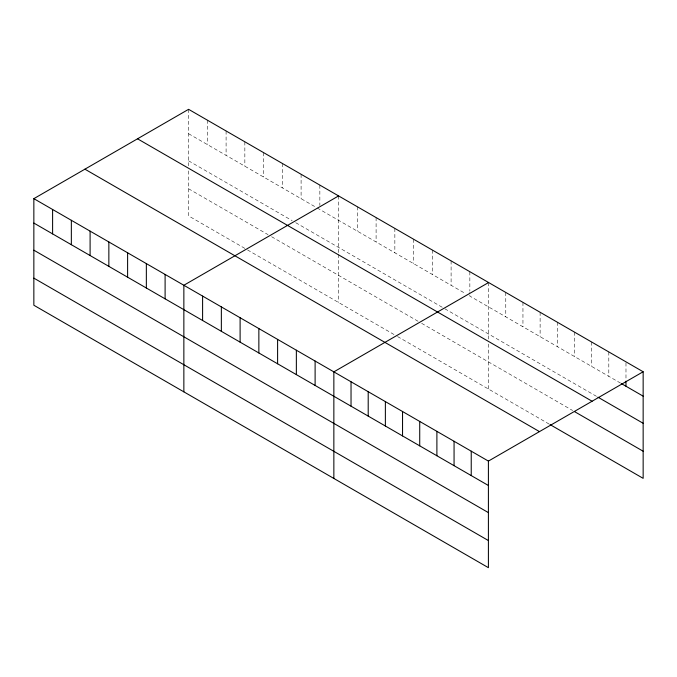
<?xml version="1.0" encoding="UTF-8"?>
<svg xmlns="http://www.w3.org/2000/svg" width="677" height="677" viewBox="0 0 677 677"><rect width="100%" height="100%" fill="white"/><g stroke="black" fill="none" stroke-linecap="round" stroke-linejoin="round"><path stroke-width="0.51" stroke-dasharray="3.38 2.54" d="M188.595 109.319L188.595 165.831M188.595 133.724L316.277 207.441M317.166 207.949L465.387 293.53M620.555 383.114L469.846 296.103L469.846 292.032M188.595 160.838L292.168 220.643M295.739 222.699L443.96 308.272M444.848 308.788L597.055 396.663M188.595 188.781L268.058 234.665M271.629 236.73L418.064 321.27M421.636 323.327L572.657 410.524M244.846 248.383L188.595 215.904L188.595 169.825M247.52 249.931L394.852 334.988M397.526 336.537L549.157 424.073M625.98 362.855L625.98 380.144M608.809 351.922L608.809 376.327M591.63 342.012L591.63 366.418M574.46 332.094L574.46 356.5M557.289 322.184L557.289 346.59M540.119 312.266L540.119 336.672M522.949 302.357L522.949 326.754M505.77 292.439L505.77 316.844M488.599 282.529L488.599 339.042M488.599 344.026L488.599 389.114M469.846 271.697L469.846 291.017M451.102 260.873L451.102 285.279M432.349 250.05L432.349 274.456M413.596 239.226L413.596 263.624M394.852 228.394L394.852 252.8M376.099 217.571L376.099 241.977M357.346 206.747L357.346 231.153M338.593 195.924L338.593 253.435M338.593 254.434L338.593 302.509M319.849 185.1L319.849 205.436M301.096 174.268L301.096 198.674M282.343 163.445L282.343 187.851M263.59 152.621L263.59 177.027M244.846 141.798L244.846 166.195M226.093 130.966L226.093 155.371M207.34 120.142L207.34 144.548"/><path stroke-width="1.02" d="M33.85 198.657L488.405 461.096L488.405 567.681L33.85 305.242L33.85 198.657L188.595 109.319L643.15 371.758L643.15 478.343L550.062 424.597M338.593 195.924L183.856 285.262L183.856 391.848M488.599 282.529L333.854 371.868L333.854 478.453M488.405 461.096L643.15 371.758M621.461 383.631L643.15 396.155M597.96 397.187L643.15 423.277M137.524 138.802L592.087 401.233M574.46 411.565L643.15 451.221M84.913 169.174L539.476 431.613M33.85 223.063L488.405 485.494M33.85 250.185L488.405 512.616M33.85 278.129L488.405 540.559M625.98 381.159L625.98 386.245M471.234 451.178L471.234 475.584M454.064 441.269L454.064 465.666M436.893 431.351L436.893 455.756M419.723 421.432L419.723 445.838M402.544 411.523L402.544 435.929M385.374 401.605L385.374 426.011M368.203 391.695L368.203 416.101M351.033 381.777L351.033 406.183M315.11 361.036L315.11 385.441M296.357 350.212L296.357 374.618M277.604 339.389L277.604 363.794M258.859 328.565L258.859 352.962M240.107 317.741L240.107 342.139M221.354 306.909L221.354 331.315M202.601 296.086L202.601 320.492M165.103 274.439L165.103 298.836M146.35 263.607L146.35 288.013M127.606 252.783L127.606 277.189M108.853 241.96L108.853 266.366M90.1 231.136L90.1 255.534M71.347 220.304L71.347 244.71M52.603 209.481L52.603 233.887"/></g></svg>
